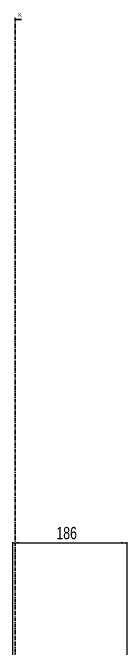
# Model space of a CAD drawing. Header units: millimetres. Extents: x -199 to 2881, y -1547 to 1507.
# Drawn here: x 1328 to 1514, y 473 to 1507 of the extents above; entities that cross this region are included whole.
import ezdxf

# ---------------------------------------------------------------- set-up
doc = ezdxf.new("R2010")
doc.units = ezdxf.units.MM
doc.linetypes.add('CENTER', pattern=[10.16, 6.35, -1.27, 1.27, -1.27])
doc.layers.add('FORMAT', color=7, linetype='Continuous')
doc.styles.add('SLDTEXTSTYLE0', font='TXT', dxfattribs={"width": 0.75})
doc.dimstyles.new('SLDDIMSTYLE0', dxfattribs={"dimtxt": 20, "dimasz": 10, "dimexe": 0, "dimexo": 0.0625, "dimgap": 5, "dimtad": 2, "dimdec": 1, "dimrnd": 1e-09, "dimzin": 12, "dimdsep": 46, "dimtxsty": 'SLDTEXTSTYLE0', "dimsah": 1, "dimcen": 0.09, "dimadec": 0, "dimazin": 3, "dimtfac": 1, "dimtofl": 0, "dimtmove": 0, "dimatfit": 3, "dimfxl": 0, "dimfrac": 2, "dimtolj": 1, "dimtzin": 12, "dimarcsym": 0})

# ---------------------------------------------------------------- blocks, each defined once
blk = doc.blocks.new('_D_4')
at = {"layer": 'FORMAT'}
for p, q in [((1328, 447.2), (1328, 646)), ((1328, 645), (1514, 645)), ((1514, 447.2), (1514, 646))]:
    blk.add_line(p, q, dxfattribs=at)
for points in [[(1328, 645), (1338, 643.5), (1338, 646.5)], [(1514, 645), (1504, 646.5), (1504, 643.5)]]:
    blk.add_solid(points, dxfattribs=at)
at = {"layer": 'FORMAT', "insert": (1398.8, 670.8), "char_height": 20, "attachment_point": 1, "style": 'SLDTEXTSTYLE0'}
blk.add_mtext('186', dxfattribs=at)

msp = doc.modelspace()

# ---------------------------------------------------------------- linework, layer by layer
at = {"color": 7, "linetype": 'CENTER', "lineweight": 35}
msp.add_line((1331.74, 1499.09), (1331.74, -1103.67), dxfattribs=at)
at = {"color": 7, "linetype": 'Continuous', "lineweight": 35}
msp.add_line((1342.38, 1496.09), (1331.74, 1496.09), dxfattribs=at)
msp.add_solid([(1331.74, 1496.09), (1338.74, 1494.97), (1338.74, 1497.21)], dxfattribs=at)

# ---------------------------------------------------------------- texts
at = {"color": 7, "linetype": 'Continuous', "insert": (1336.91, 1507.16), "char_height": 7, "attachment_point": 1, "style": 'SLDTEXTSTYLE0'}
msp.add_mtext('K', dxfattribs=at)

# ---------------------------------------------------------------- dimensions: what is measured, and where the dimension line sits
at = {"layer": 'FORMAT'}
dim = msp.add_linear_dim(base=(1514.01, 645), p1=(1328.01, 447.21), p2=(1514.01, 447.21), angle=0, dimstyle='SLDDIMSTYLE0', dxfattribs=at)
dim.commit()
dim.dimension.update_dxf_attribs({"geometry": '_D_4', "text_midpoint": (1421.01, 645), "dimtype": 160})

doc.saveas('drawing.dxf')
